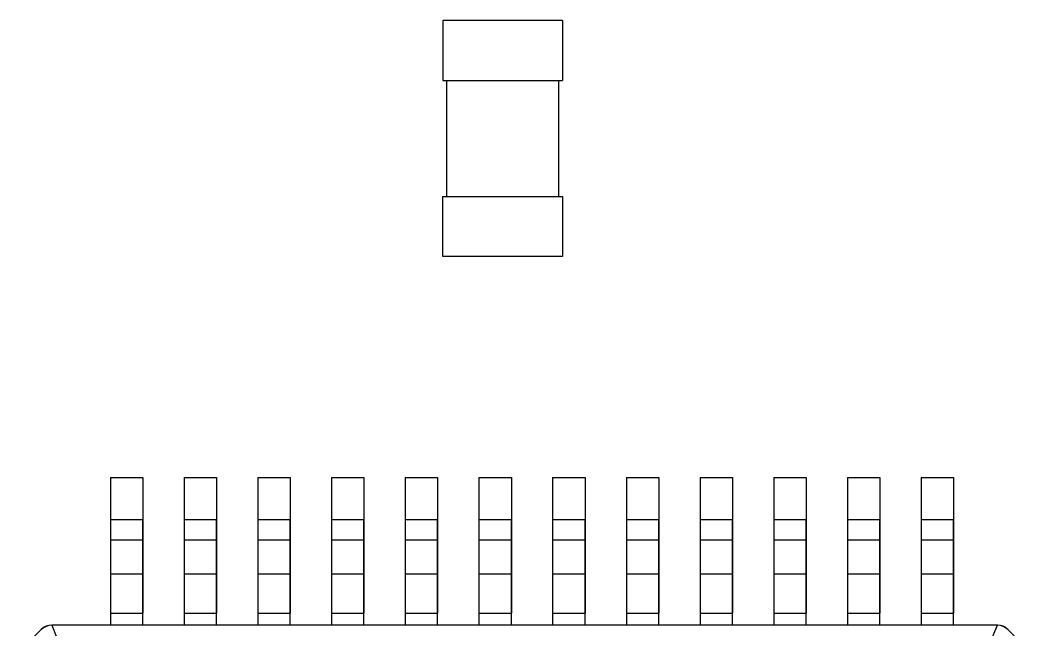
# Model space of a CAD drawing. Header units: millimetres. Extents: x -3 to 395, y 18 to 269.
# Drawn here: x 83.6 to 90.54, y 206.66 to 210.79 of the extents above; entities that cross this region are included whole.
import ezdxf

# ---------------------------------------------------------------- set-up
doc = ezdxf.new("R2010")
doc.units = ezdxf.units.MM

msp = doc.modelspace()

# ---------------------------------------------------------------- linework, layer by layer
at = {"color": 7, "linetype": 'Continuous', "lineweight": 25}
for p, q in [((87.2783, 210.7943), (86.4663, 210.7943)), ((86.4663, 210.7943), (86.4663, 210.3883)), ((87.2783, 210.7943), (87.2783, 210.3883)), ((86.4663, 210.3883), (87.2783, 210.3883)), ((86.4913, 210.3883), (86.4913, 209.6003)), ((87.2533, 209.6003), (87.2533, 210.3883)), ((86.4663, 209.6003), (87.2783, 209.6003)), ((86.4663, 209.1943), (86.4663, 209.6003)), ((87.2783, 209.6003), (87.2783, 209.1943)), ((87.2783, 209.1943), (86.4663, 209.1943)), ((84.2124, 207.6942), (84.4323, 207.6942)), ((84.2124, 207.6942), (84.2124, 207.4091)), ((84.4323, 207.6942), (84.4323, 207.4091)), ((84.7123, 207.6942), (84.9323, 207.6942)), ((84.7123, 207.6942), (84.7123, 207.4091)), ((84.9323, 207.6942), (84.9323, 207.4091)), ((85.2123, 207.6942), (85.4323, 207.6942)), ((85.2123, 207.6942), (85.2123, 207.4091)), ((85.4323, 207.6942), (85.4323, 207.4091)), ((85.7123, 207.6942), (85.9323, 207.6942)), ((85.7123, 207.6942), (85.7123, 207.4091)), ((85.9323, 207.6942), (85.9323, 207.4091)), ((86.2123, 207.6942), (86.4323, 207.6942)), ((86.2123, 207.6942), (86.2123, 207.4091)), ((86.4323, 207.6942), (86.4323, 207.4091)), ((86.7124, 207.6942), (86.9324, 207.6942)), ((86.7124, 207.6942), (86.7124, 207.4091)), ((86.9324, 207.6942), (86.9324, 207.4091)), ((87.2123, 207.6942), (87.4323, 207.6942)), ((87.2123, 207.6942), (87.2123, 207.4091)), ((87.4323, 207.6942), (87.4323, 207.4091)), ((87.7124, 207.6942), (87.9324, 207.6942)), ((87.7124, 207.6942), (87.7124, 207.4091)), ((87.9324, 207.6942), (87.9324, 207.4091)), ((88.2123, 207.6942), (88.4323, 207.6942)), ((88.2123, 207.6942), (88.2123, 207.4091)), ((88.4323, 207.6942), (88.4323, 207.4091)), ((88.7123, 207.6942), (88.9323, 207.6942)), ((88.7123, 207.6942), (88.7123, 207.4091)), ((88.9323, 207.6942), (88.9323, 207.4091)), ((89.2123, 207.6942), (89.4323, 207.6942)), ((89.2123, 207.6942), (89.2123, 207.4091)), ((89.4323, 207.6942), (89.4323, 207.4091)), ((89.7123, 207.6942), (89.9323, 207.6942)), ((89.7123, 207.6942), (89.7123, 207.4091)), ((89.9323, 207.6942), (89.9323, 207.4091)), ((84.2124, 207.4091), (84.4323, 207.4091)), ((84.2124, 207.4091), (84.2124, 207.2722)), ((84.4323, 207.4091), (84.4323, 207.2722)), ((84.4323, 207.1442), (84.4323, 207.4091)), ((84.7123, 207.4091), (84.9323, 207.4091)), ((84.7123, 207.4091), (84.7123, 207.2722)), ((84.9323, 207.4091), (84.9323, 207.2722)), ((84.9323, 207.1442), (84.9323, 207.4091)), ((85.2123, 207.4091), (85.4323, 207.4091)), ((85.2123, 207.4091), (85.2123, 207.2722)), ((85.4323, 207.4091), (85.4323, 207.2722)), ((85.4323, 207.1442), (85.4323, 207.4091)), ((85.7123, 207.4091), (85.9323, 207.4091)), ((85.7123, 207.4091), (85.7123, 207.2722)), ((85.9323, 207.4091), (85.9323, 207.2722)), ((85.9323, 207.1442), (85.9323, 207.4091)), ((86.2123, 207.4091), (86.4323, 207.4091)), ((86.2123, 207.4091), (86.2123, 207.2722)), ((86.4323, 207.4091), (86.4323, 207.2722)), ((86.4323, 207.1442), (86.4323, 207.4091)), ((86.7124, 207.4091), (86.9324, 207.4091)), ((86.7124, 207.4091), (86.7124, 207.2722)), ((86.9324, 207.4091), (86.9324, 207.2722)), ((86.9324, 207.1442), (86.9324, 207.4091)), ((87.2123, 207.4091), (87.4323, 207.4091)), ((87.2123, 207.4091), (87.2123, 207.2722)), ((87.4323, 207.4091), (87.4323, 207.2722)), ((87.4323, 207.1442), (87.4323, 207.4091)), ((87.7124, 207.4091), (87.9324, 207.4091)), ((87.7124, 207.4091), (87.7124, 207.2722)), ((87.9324, 207.4091), (87.9324, 207.2722)), ((87.9324, 207.1442), (87.9324, 207.4091)), ((88.2123, 207.4091), (88.4323, 207.4091)), ((88.2123, 207.4091), (88.2123, 207.2722)), ((88.4323, 207.4091), (88.4323, 207.2722)), ((88.4323, 207.1442), (88.4323, 207.4091)), ((88.7123, 207.4091), (88.9323, 207.4091)), ((88.7123, 207.4091), (88.7123, 207.2722)), ((88.9323, 207.4091), (88.9323, 207.2722)), ((88.9323, 207.1442), (88.9323, 207.4091)), ((89.2123, 207.4091), (89.4323, 207.4091)), ((89.2123, 207.4091), (89.2123, 207.2722)), ((89.4323, 207.4091), (89.4323, 207.2722)), ((89.4323, 207.1442), (89.4323, 207.4091)), ((89.7123, 207.4091), (89.9323, 207.4091)), ((89.7123, 207.4091), (89.7123, 207.2722)), ((89.9323, 207.4091), (89.9323, 207.2722)), ((89.9323, 207.1442), (89.9323, 207.4091)), ((84.2124, 207.2722), (84.4323, 207.2722)), ((84.2124, 207.2722), (84.2124, 207.0404)), ((84.4323, 207.2722), (84.4323, 207.0404)), ((84.7123, 207.2722), (84.9323, 207.2722)), ((84.7123, 207.2722), (84.7123, 207.0404)), ((84.9323, 207.2722), (84.9323, 207.0404)), ((85.2123, 207.2722), (85.4323, 207.2722)), ((85.2123, 207.2722), (85.2123, 207.0404)), ((85.4323, 207.2722), (85.4323, 207.0404)), ((85.7123, 207.2722), (85.9323, 207.2722)), ((85.7123, 207.2722), (85.7123, 207.0404)), ((85.9323, 207.2722), (85.9323, 207.0404)), ((86.2123, 207.2722), (86.4323, 207.2722)), ((86.2123, 207.2722), (86.2123, 207.0404)), ((86.4323, 207.2722), (86.4323, 207.0404)), ((86.7124, 207.2722), (86.9324, 207.2722)), ((86.7124, 207.2722), (86.7124, 207.0404)), ((86.9324, 207.2722), (86.9324, 207.0404)), ((87.2123, 207.2722), (87.4323, 207.2722)), ((87.2123, 207.2722), (87.2123, 207.0404)), ((87.4323, 207.2722), (87.4323, 207.0404)), ((87.7124, 207.2722), (87.9324, 207.2722)), ((87.7124, 207.2722), (87.7124, 207.0404)), ((87.9324, 207.2722), (87.9324, 207.0404)), ((88.2123, 207.2722), (88.4323, 207.2722)), ((88.2123, 207.2722), (88.2123, 207.0404)), ((88.4323, 207.2722), (88.4323, 207.0404)), ((88.7123, 207.2722), (88.9323, 207.2722)), ((88.7123, 207.2722), (88.7123, 207.0404)), ((88.9323, 207.2722), (88.9323, 207.0404)), ((89.2123, 207.2722), (89.4323, 207.2722)), ((89.2123, 207.2722), (89.2123, 207.0404)), ((89.4323, 207.2722), (89.4323, 207.0404)), ((89.7123, 207.2722), (89.9323, 207.2722)), ((89.7123, 207.2722), (89.7123, 207.0404)), ((89.9323, 207.2722), (89.9323, 207.0404)), ((84.4323, 206.9123), (84.4323, 207.1442)), ((84.9323, 206.9123), (84.9323, 207.1442)), ((85.4323, 206.9123), (85.4323, 207.1442)), ((85.9323, 206.9123), (85.9323, 207.1442)), ((86.4323, 206.9123), (86.4323, 207.1442)), ((86.9324, 206.9123), (86.9324, 207.1442)), ((87.4323, 206.9123), (87.4323, 207.1442)), ((87.9324, 206.9123), (87.9324, 207.1442)), ((88.4323, 206.9123), (88.4323, 207.1442)), ((88.9323, 206.9123), (88.9323, 207.1442)), ((89.4323, 206.9123), (89.4323, 207.1442)), ((89.9323, 206.9123), (89.9323, 207.1442)), ((84.2124, 207.0404), (84.2124, 206.7755)), ((84.4323, 207.0404), (84.2124, 207.0404)), ((84.4323, 207.0404), (84.4323, 206.7755)), ((84.7123, 207.0404), (84.7123, 206.7755)), ((84.9323, 207.0404), (84.7123, 207.0404)), ((84.9323, 207.0404), (84.9323, 206.7755)), ((85.2123, 207.0404), (85.2123, 206.7755)), ((85.4323, 207.0404), (85.2123, 207.0404)), ((85.4323, 207.0404), (85.4323, 206.7755)), ((85.7123, 207.0404), (85.7123, 206.7755)), ((85.9323, 207.0404), (85.7123, 207.0404)), ((85.9323, 207.0404), (85.9323, 206.7755)), ((86.2123, 207.0404), (86.2123, 206.7755)), ((86.4323, 207.0404), (86.2123, 207.0404)), ((86.4323, 207.0404), (86.4323, 206.7755)), ((86.7124, 207.0404), (86.7124, 206.7755)), ((86.9324, 207.0404), (86.7124, 207.0404)), ((86.9324, 207.0404), (86.9324, 206.7755)), ((87.2123, 207.0404), (87.2123, 206.7755)), ((87.4323, 207.0404), (87.2123, 207.0404)), ((87.4323, 207.0404), (87.4323, 206.7755)), ((87.7124, 207.0404), (87.7124, 206.7755)), ((87.9324, 207.0404), (87.7124, 207.0404)), ((87.9324, 207.0404), (87.9324, 206.7755)), ((88.2123, 207.0404), (88.2123, 206.7755)), ((88.4323, 207.0404), (88.2123, 207.0404)), ((88.4323, 207.0404), (88.4323, 206.7755)), ((88.7123, 207.0404), (88.7123, 206.7755)), ((88.9323, 207.0404), (88.7123, 207.0404)), ((88.9323, 207.0404), (88.9323, 206.7755)), ((89.2123, 207.0404), (89.2123, 206.7755)), ((89.4323, 207.0404), (89.2123, 207.0404)), ((89.4323, 207.0404), (89.4323, 206.7755)), ((89.7123, 207.0404), (89.7123, 206.7755)), ((89.9323, 207.0404), (89.7123, 207.0404)), ((89.9323, 207.0404), (89.9323, 206.7755)), ((84.4323, 206.7755), (84.4323, 206.9123)), ((84.9323, 206.7755), (84.9323, 206.9123)), ((85.4323, 206.7755), (85.4323, 206.9123)), ((85.9323, 206.7755), (85.9323, 206.9123)), ((86.4323, 206.7755), (86.4323, 206.9123)), ((86.9324, 206.7755), (86.9324, 206.9123)), ((87.4323, 206.7755), (87.4323, 206.9123)), ((87.9324, 206.7755), (87.9324, 206.9123)), ((88.4323, 206.7755), (88.4323, 206.9123)), ((88.9323, 206.7755), (88.9323, 206.9123)), ((89.4323, 206.7755), (89.4323, 206.9123)), ((89.9323, 206.7755), (89.9323, 206.9123)), ((84.2124, 206.7755), (84.2124, 206.6939)), ((84.2124, 206.7755), (84.4323, 206.7755)), ((84.4323, 206.6939), (84.4323, 206.7755)), ((84.7123, 206.7755), (84.7123, 206.6939)), ((84.7123, 206.7755), (84.9323, 206.7755)), ((84.9323, 206.6939), (84.9323, 206.7755)), ((85.2123, 206.7755), (85.4323, 206.7755)), ((85.2123, 206.7755), (85.2123, 206.6939)), ((85.4323, 206.6939), (85.4323, 206.7755)), ((85.7123, 206.7755), (85.9323, 206.7755)), ((85.7123, 206.7755), (85.7123, 206.6939)), ((85.9323, 206.6939), (85.9323, 206.7755)), ((86.2123, 206.7755), (86.2123, 206.6939)), ((86.2123, 206.7755), (86.4323, 206.7755)), ((86.4323, 206.6939), (86.4323, 206.7755)), ((86.7124, 206.7755), (86.9324, 206.7755)), ((86.7124, 206.7755), (86.7124, 206.6939)), ((86.9324, 206.6939), (86.9324, 206.7755)), ((87.2123, 206.7755), (87.2123, 206.6939)), ((87.2123, 206.7755), (87.4323, 206.7755)), ((87.4323, 206.6939), (87.4323, 206.7755)), ((87.7124, 206.7755), (87.7124, 206.6939)), ((87.7124, 206.7755), (87.9324, 206.7755)), ((87.9324, 206.6939), (87.9324, 206.7755)), ((88.2123, 206.7755), (88.2123, 206.6939)), ((88.2123, 206.7755), (88.4323, 206.7755)), ((88.4323, 206.6939), (88.4323, 206.7755)), ((88.7123, 206.7755), (88.7123, 206.6939)), ((88.7123, 206.7755), (88.9323, 206.7755)), ((88.9323, 206.6939), (88.9323, 206.7755)), ((89.2123, 206.7755), (89.2123, 206.6939)), ((89.2123, 206.7755), (89.4323, 206.7755)), ((89.4323, 206.6939), (89.4323, 206.7755)), ((89.7123, 206.7755), (89.9323, 206.7755)), ((89.7123, 206.7755), (89.7123, 206.6939)), ((89.9323, 206.6939), (89.9323, 206.7755)), ((83.7431, 206.6649), (83.6016, 206.5235)), ((83.8138, 206.6942), (83.8138, 206.693)), ((84.2124, 206.6942), (83.8138, 206.6942)), ((83.8138, 206.693), (83.8491, 206.6076)), ((90.2309, 206.693), (83.8138, 206.693)), ((84.4323, 206.6939), (84.2124, 206.6939)), ((84.4323, 206.6942), (84.4323, 206.6939)), ((84.7123, 206.6942), (84.4323, 206.6942)), ((84.9323, 206.6939), (84.7123, 206.6939)), ((84.9323, 206.6942), (84.9323, 206.6939)), ((85.2123, 206.6942), (84.9323, 206.6942)), ((85.4323, 206.6939), (85.2123, 206.6939)), ((85.4323, 206.6942), (85.4323, 206.6939)), ((85.7123, 206.6942), (85.4323, 206.6942)), ((85.9323, 206.6939), (85.7123, 206.6939)), ((85.9323, 206.6942), (85.9323, 206.6939)), ((86.2123, 206.6942), (85.9323, 206.6942)), ((86.4323, 206.6939), (86.2123, 206.6939)), ((86.4323, 206.6942), (86.4323, 206.6939)), ((86.7124, 206.6942), (86.4323, 206.6942)), ((86.9324, 206.6939), (86.7124, 206.6939)), ((86.9324, 206.6942), (86.9324, 206.6939)), ((87.2123, 206.6942), (86.9324, 206.6942)), ((87.4323, 206.6939), (87.2123, 206.6939)), ((87.4323, 206.6942), (87.4323, 206.6939)), ((87.7124, 206.6942), (87.4323, 206.6942)), ((87.9324, 206.6939), (87.7124, 206.6939)), ((87.9324, 206.6942), (87.9324, 206.6939)), ((88.2123, 206.6942), (87.9324, 206.6942)), ((88.4323, 206.6939), (88.2123, 206.6939)), ((88.4323, 206.6942), (88.4323, 206.6939)), ((88.7123, 206.6942), (88.4323, 206.6942)), ((88.9323, 206.6939), (88.7123, 206.6939)), ((88.9323, 206.6942), (88.9323, 206.6939)), ((89.2123, 206.6942), (88.9323, 206.6942)), ((89.4323, 206.6939), (89.2123, 206.6939)), ((89.4323, 206.6942), (89.4323, 206.6939)), ((89.7123, 206.6942), (89.4323, 206.6942)), ((89.9323, 206.6939), (89.7123, 206.6939)), ((89.9323, 206.6942), (89.9323, 206.6939)), ((90.2309, 206.6942), (89.9323, 206.6942)), ((90.1956, 206.6076), (90.2309, 206.693)), ((90.2309, 206.693), (90.2309, 206.6942)), ((90.5431, 206.4235), (90.3016, 206.6649))]:
    msp.add_line(p, q, dxfattribs=at)
for centre, radius, start, end in [((83.8138, 206.5942), 0.1, 90, 135), ((83.7043, 206.6257), 0.0552, 44.10964, 45.40685), ((83.8148, 206.5917), 0.1013, 90.59941, 134.40049), ((90.2309, 206.5942), 0.1, 45, 90), ((90.2309, 206.5942), 0.1, 45, 90), ((90.2299, 206.5917), 0.1013, 45.59951, 89.40059), ((90.3404, 206.6257), 0.0552, 134.59315, 135.89036)]:
    msp.add_arc(centre, radius, start, end, dxfattribs=at)

doc.saveas('drawing.dxf')
